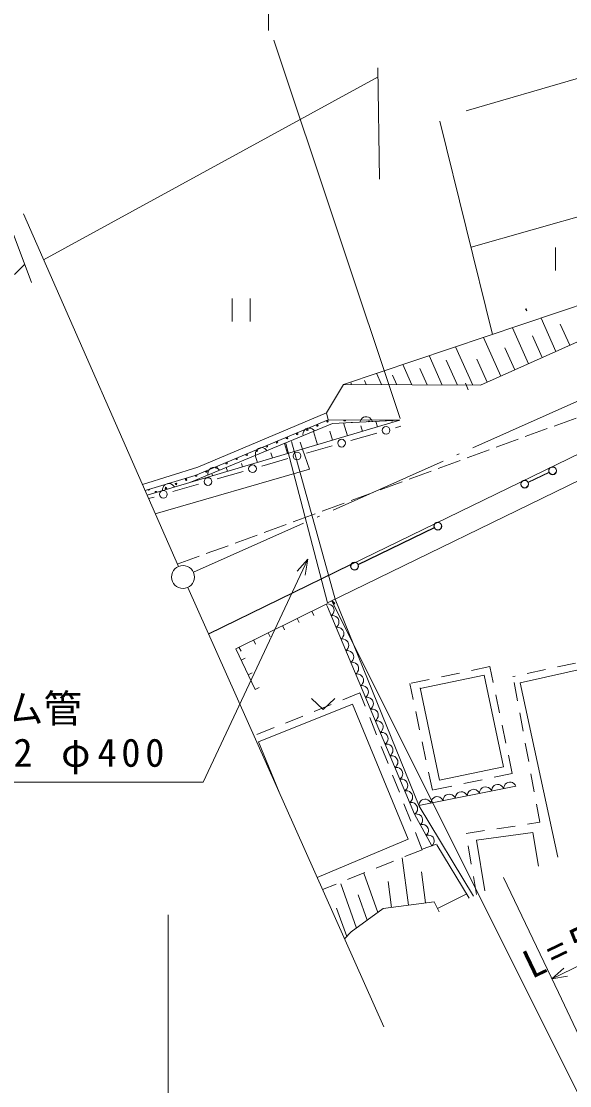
# Model space of a CAD drawing. Units: millimetres, scale not verified. Extents: x 40000 to 680000, y 20000 to 380000.
# Drawn here: x 272687 to 308199, y 241288 to 310166 of the extents above; entities that cross this region are included whole.
import ezdxf
from ezdxf.enums import TextEntityAlignment as Align

# ---------------------------------------------------------------- set-up
doc = ezdxf.new("R2010")
doc.units = ezdxf.units.MM
doc.header["$LTSCALE"] = 1000
for name, pattern in [('USER3', [2, 1.2, -0.8]), ('USER4', [2, 1.5, -0.5]), ('USER5', [9.899999, 7.790164, -0.97377, 0.162295, -0.97377])]:
    doc.linetypes.add(name, pattern=pattern)
for name, color, linetype, lineweight in [('S-BGD', 7, 'Continuous', 13), ('S-BGD-EXST', 2, 'Continuous', 13), ('S-BGD-HTXT', 4, 'Continuous', 13), ('S-BMK', 1, 'Continuous', 13)]:
    doc.layers.add(name, color=color, linetype=linetype, lineweight=lineweight)
doc.styles.add('ＭＳ ゴシック', font='')
doc.styles.get('ＭＳ ゴシック').set_extended_font_data('MS Gothic')

msp = doc.modelspace()

# ---------------------------------------------------------------- linework, layer by layer
at = {"layer": 'S-BGD'}
for p, q in [((288693, 314284), (288693, 309578)), ((288693, 314284), (288693, 309578)), ((301492, 304379), (308762, 306482)), ((303202, 289908), (299794, 303699)), ((301809, 295544), (310760, 298089)), ((307273, 295536), (307273, 294036)), ((272238, 293786), (272909, 294443)), ((286350, 292237), (286350, 290737)), ((287501, 290737), (287501, 292237)), ((293549, 286670), (311615, 292730)), ((302411, 286612), (313985, 291788)), ((307308, 288802), (306342, 290961)), ((305527, 288006), (304484, 290338)), ((308198, 289200), (307587, 290566)), ((303747, 287209), (302626, 289715)), ((306417, 288404), (305783, 289822)), ((301919, 286615), (300806, 289104)), ((304637, 287608), (304002, 289028)), ((297980, 286641), (297391, 287959)), ((299949, 286628), (299098, 288531)), ((300934, 286622), (300208, 288247)), ((302856, 286811), (302186, 288310)), ((296011, 286654), (295684, 287386)), ((296996, 286647), (296719, 287266)), ((298965, 286635), (298487, 287704)), ((292460, 284825), (293549, 286670)), ((302411, 286612), (293549, 286670)), ((294042, 286667), (294042, 286768)), ((295026, 286660), (294911, 286917)), ((301626, 286319), (301441, 286741)), ((294008, 275003), (316857, 286100)), ((284129, 281303), (292460, 284825)), ((292549, 284380), (292460, 284825)), ((292524, 272535), (317538, 284707)), ((294690, 284398), (294762, 284490)), ((294762, 284490), (294847, 284542)), ((294847, 284542), (294940, 284574)), ((294940, 284574), (295064, 284580)), ((295064, 284580), (295159, 284557)), ((295159, 284557), (295249, 284513)), ((295249, 284513), (295331, 284429)), ((297198, 284347), (280829, 279510)), ((283609, 280331), (292837, 284140)), ((283936, 280771), (292549, 284380)), ((291038, 283729), (291114, 283790)), ((291114, 283790), (291229, 283838)), ((291229, 283838), (291327, 283848)), ((291327, 283848), (291426, 283837)), ((291426, 283837), (291532, 283785)), ((291532, 283785), (291606, 283732)), ((297198, 284347), (292549, 284380)), ((297198, 284347), (292837, 284140)), ((293801, 283343), (293555, 284174)), ((294618, 284225), (294646, 284318)), ((294646, 284318), (294690, 284398)), ((294772, 283630), (294666, 283986)), ((295331, 284429), (295383, 284353)), ((295383, 284353), (295417, 284262)), ((295742, 283917), (295637, 284273)), ((296713, 284203), (296692, 284275)), ((296916, 283868), (297272, 283970)), ((290924, 283450), (290938, 283540)), ((290929, 283353), (290924, 283450)), ((290938, 283540), (290975, 283651)), ((290975, 283651), (291038, 283729)), ((291860, 282769), (291605, 283632)), ((291606, 283732), (291669, 283658)), ((292830, 283056), (292659, 283634)), ((294032, 283040), (295704, 283520)), ((287899, 282381), (287962, 282459)), ((287962, 282459), (288038, 282521)), ((288038, 282521), (288153, 282568)), ((288153, 282568), (288251, 282578)), ((288251, 282578), (288350, 282567)), ((288350, 282567), (288456, 282516)), ((288456, 282516), (288530, 282462)), ((288530, 282462), (288593, 282388)), ((289918, 282196), (289724, 282855)), ((292524, 272535), (289813, 282835)), ((290187, 282976), (293004, 272769)), ((290889, 282483), (290754, 282939)), ((291358, 281176), (290896, 282485)), ((291148, 282213), (292821, 282693)), ((287977, 281622), (287842, 282079)), ((287848, 282180), (287863, 282271)), ((287853, 282083), (287848, 282180)), ((287863, 282271), (287899, 282381)), ((288265, 281385), (289937, 281865)), ((288948, 281909), (288849, 282244)), ((284129, 281303), (280526, 280198)), ((281365, 278291), (291358, 281176)), ((284787, 281001), (284823, 281112)), ((284823, 281112), (284886, 281190)), ((284886, 281190), (284962, 281251)), ((284962, 281251), (285077, 281299)), ((285077, 281299), (285175, 281309)), ((285175, 281309), (285274, 281298)), ((285274, 281298), (285380, 281246)), ((285380, 281246), (285454, 281192)), ((285381, 280557), (287054, 281037)), ((285454, 281192), (285517, 281119)), ((286036, 281048), (285961, 281302)), ((287006, 281335), (286943, 281548)), ((283936, 280771), (280699, 279805)), ((284094, 280475), (284080, 280526)), ((284772, 280911), (284787, 281001)), ((284777, 280814), (284772, 280911)), ((285065, 280762), (285038, 280853)), ((306859, 280986), (305501, 280336)), ((306870, 280965), (305512, 280315)), ((281835, 279807), (281840, 279905)), ((281840, 279905), (281864, 279993)), ((281864, 279993), (281912, 280099)), ((281912, 280099), (281983, 280170)), ((281983, 280170), (282065, 280223)), ((282065, 280223), (282184, 280258)), ((282184, 280258), (282282, 280258)), ((282282, 280258), (282380, 280237)), ((282380, 280237), (282480, 280175)), ((282480, 280175), (282548, 280114)), ((282498, 279730), (284170, 280210)), ((282548, 280114), (282603, 280034)), ((280930, 279280), (281287, 279382)), ((299428, 277402), (294487, 275024)), ((299439, 277380), (294499, 275003)), ((293996, 275025), (284800, 270529)), ((294008, 275003), (284813, 270506)), ((298449, 259384), (293004, 272769)), ((292431, 272459), (286569, 269562)), ((292531, 272466), (292431, 272459)), ((292431, 272459), (292564, 272190)), ((298150, 258856), (292507, 272279)), ((292623, 272453), (292531, 272466)), ((292737, 272414), (292623, 272453)), ((292817, 272350), (292737, 272414)), ((292883, 272274), (292817, 272350)), ((292932, 272156), (292883, 272274)), ((292941, 272056), (292932, 272156)), ((290548, 271529), (290681, 271260)), ((291490, 271994), (291623, 271725)), ((292749, 271704), (292824, 271769)), ((292849, 271710), (292749, 271704)), ((292824, 271769), (292879, 271845)), ((292941, 271697), (292849, 271710)), ((292879, 271845), (292931, 271953)), ((292931, 271953), (292941, 272056)), ((293055, 271659), (292941, 271697)), ((293135, 271595), (293055, 271659)), ((293201, 271518), (293135, 271595)), ((293250, 271401), (293201, 271518)), ((293259, 271300), (293250, 271401)), ((289607, 271063), (289740, 270795)), ((293067, 270948), (293142, 271013)), ((293166, 270954), (293067, 270948)), ((293142, 271013), (293196, 271089)), ((293258, 270942), (293166, 270954)), ((293196, 271089), (293249, 271198)), ((293249, 271198), (293259, 271300)), ((293373, 270903), (293258, 270942)), ((293453, 270839), (293373, 270903)), ((293518, 270762), (293453, 270839)), ((293568, 270645), (293518, 270762)), ((287724, 270133), (287857, 269864)), ((288665, 270598), (288798, 270329)), ((293385, 270192), (293460, 270257)), ((293484, 270198), (293385, 270192)), ((293460, 270257), (293514, 270333)), ((293576, 270186), (293484, 270198)), ((293514, 270333), (293566, 270442)), ((293566, 270442), (293577, 270544)), ((293577, 270544), (293568, 270645)), ((293690, 270147), (293576, 270186)), ((293770, 270083), (293690, 270147)), ((293836, 270006), (293770, 270083)), ((293885, 269889), (293836, 270006)), ((286569, 269562), (287829, 266936)), ((286782, 269667), (286915, 269399)), ((293702, 269436), (293777, 269501)), ((293802, 269443), (293702, 269436)), ((293777, 269501), (293832, 269578)), ((293894, 269430), (293802, 269443)), ((293832, 269578), (293884, 269686)), ((293884, 269686), (293894, 269788)), ((293894, 269788), (293885, 269889)), ((294008, 269391), (293894, 269430)), ((294088, 269327), (294008, 269391)), ((294154, 269250), (294088, 269327)), ((286921, 268829), (287191, 268959)), ((294020, 268681), (294095, 268745)), ((294120, 268687), (294020, 268681)), ((294095, 268745), (294150, 268822)), ((294211, 268674), (294120, 268687)), ((294150, 268822), (294202, 268930)), ((294203, 269133), (294154, 269250)), ((294202, 268930), (294212, 269033)), ((294212, 269033), (294203, 269133)), ((294326, 268636), (294211, 268674)), ((294406, 268572), (294326, 268636)), ((304989, 267368), (312110, 268934)), ((287375, 267883), (287646, 268012)), ((294338, 267925), (294413, 267990)), ((294472, 268495), (294406, 268572)), ((294413, 267990), (294467, 268066)), ((294467, 268066), (294519, 268175)), ((294521, 268378), (294472, 268495)), ((294519, 268175), (294530, 268277)), ((294530, 268277), (294521, 268378)), ((294437, 267931), (294338, 267925)), ((294529, 267919), (294437, 267931)), ((294643, 267880), (294529, 267919)), ((294724, 267816), (294643, 267880)), ((294789, 267739), (294724, 267816)), ((294730, 267234), (294785, 267310)), ((294785, 267310), (294837, 267419)), ((294838, 267622), (294789, 267739)), ((294837, 267419), (294847, 267521)), ((294847, 267521), (294838, 267622)), ((298516, 266985), (302668, 267860)), ((302668, 267860), (303917, 261932)), ((307432, 256079), (304989, 267368)), ((287829, 266936), (288100, 267065)), ((294655, 267169), (294730, 267234)), ((294755, 267175), (294655, 267169)), ((294847, 267163), (294755, 267175)), ((294961, 267124), (294847, 267163)), ((295041, 267060), (294961, 267124)), ((295107, 266983), (295041, 267060)), ((295103, 266555), (295155, 266663)), ((295156, 266866), (295107, 266983)), ((295155, 266663), (295165, 266765)), ((295165, 266765), (295156, 266866)), ((299765, 261057), (298506, 267034)), ((288051, 263547), (294138, 265980)), ((291483, 266334), (292233, 265626)), ((292233, 265626), (292983, 266334)), ((297734, 257244), (294138, 265980)), ((294973, 266413), (295048, 266478)), ((295073, 266420), (294973, 266413)), ((295048, 266478), (295103, 266555)), ((295165, 266407), (295073, 266420)), ((295279, 266368), (295165, 266407)), ((295359, 266304), (295279, 266368)), ((295425, 266227), (295359, 266304)), ((295420, 265799), (295472, 265907)), ((295474, 266110), (295425, 266227)), ((295472, 265907), (295483, 266010)), ((295483, 266010), (295474, 266110)), ((295291, 265658), (295366, 265722)), ((295390, 265664), (295291, 265658)), ((295366, 265722), (295420, 265799)), ((295482, 265651), (295390, 265664)), ((295596, 265613), (295482, 265651)), ((295677, 265549), (295596, 265613)), ((295742, 265472), (295677, 265549)), ((295792, 265355), (295742, 265472)), ((295790, 265152), (295801, 265254)), ((295801, 265254), (295792, 265355)), ((295608, 264902), (295683, 264967)), ((295708, 264908), (295608, 264902)), ((295683, 264967), (295738, 265043)), ((295800, 264896), (295708, 264908)), ((295738, 265043), (295790, 265152)), ((295914, 264857), (295800, 264896)), ((295994, 264793), (295914, 264857)), ((296060, 264716), (295994, 264793)), ((296109, 264599), (296060, 264716)), ((296108, 264396), (296118, 264498)), ((296118, 264498), (296109, 264599)), ((295926, 264146), (296001, 264211)), ((296026, 264152), (295926, 264146)), ((296001, 264211), (296056, 264287)), ((296118, 264140), (296026, 264152)), ((296056, 264287), (296108, 264396)), ((296232, 264101), (296118, 264140)), ((296312, 264037), (296232, 264101)), ((296378, 263960), (296312, 264037)), ((296427, 263843), (296378, 263960)), ((296436, 263742), (296427, 263843)), ((288051, 263547), (289379, 260285)), ((296244, 263390), (296319, 263455)), ((296343, 263397), (296244, 263390)), ((296319, 263455), (296373, 263531)), ((296435, 263384), (296343, 263397)), ((296373, 263531), (296425, 263640)), ((296425, 263640), (296436, 263742)), ((296549, 263345), (296435, 263384)), ((296630, 263281), (296549, 263345)), ((296695, 263204), (296630, 263281)), ((296745, 263087), (296695, 263204)), ((296561, 262634), (296636, 262699)), ((296661, 262641), (296561, 262634)), ((296636, 262699), (296691, 262776)), ((296753, 262628), (296661, 262641)), ((296691, 262776), (296743, 262884)), ((296743, 262884), (296754, 262987)), ((296754, 262987), (296745, 263087)), ((296867, 262590), (296753, 262628)), ((296947, 262525), (296867, 262590)), ((297013, 262449), (296947, 262525)), ((297062, 262331), (297013, 262449)), ((296879, 261879), (296954, 261944)), ((296979, 261885), (296879, 261879)), ((296954, 261944), (297009, 262020)), ((297071, 261873), (296979, 261885)), ((297009, 262020), (297061, 262129)), ((297061, 262129), (297071, 262231)), ((297071, 262231), (297062, 262331)), ((297185, 261834), (297071, 261873)), ((297265, 261770), (297185, 261834)), ((297331, 261693), (297265, 261770)), ((303917, 261932), (299766, 261057)), ((297197, 261123), (297272, 261188)), ((297296, 261129), (297197, 261123)), ((297272, 261188), (297326, 261264)), ((297388, 261117), (297296, 261129)), ((297326, 261264), (297379, 261373)), ((297380, 261576), (297331, 261693)), ((297379, 261373), (297389, 261475)), ((297389, 261475), (297380, 261576)), ((297502, 261078), (297388, 261117)), ((297583, 261014), (297502, 261078)), ((297514, 260367), (297589, 260432)), ((297614, 260373), (297514, 260367)), ((297648, 260937), (297583, 261014)), ((297589, 260432), (297644, 260508)), ((297706, 260361), (297614, 260373)), ((297644, 260508), (297696, 260617)), ((297698, 260820), (297648, 260937)), ((297696, 260617), (297707, 260719)), ((297707, 260719), (297698, 260820)), ((297820, 260322), (297706, 260361)), ((298429, 259417), (304706, 260677)), ((301747, 260395), (301670, 260331)), ((301833, 260443), (301747, 260395)), ((301955, 260468), (301833, 260443)), ((302053, 260457), (301955, 260468)), ((302148, 260427), (302053, 260457)), ((302242, 260356), (302148, 260427)), ((302395, 260387), (302365, 260301)), ((302454, 260488), (302395, 260387)), ((302531, 260553), (302454, 260488)), ((302618, 260601), (302531, 260553)), ((302739, 260625), (302618, 260601)), ((302837, 260614), (302739, 260625)), ((302933, 260584), (302837, 260614)), ((303027, 260513), (302933, 260584)), ((303089, 260446), (303027, 260513)), ((303137, 260362), (303089, 260446)), ((303150, 260458), (303137, 260362)), ((303180, 260544), (303150, 260458)), ((303239, 260646), (303180, 260544)), ((303316, 260710), (303239, 260646)), ((303402, 260758), (303316, 260710)), ((303524, 260782), (303402, 260758)), ((303622, 260771), (303524, 260782)), ((303718, 260742), (303622, 260771)), ((303812, 260671), (303718, 260742)), ((303874, 260604), (303812, 260671)), ((303922, 260519), (303874, 260604)), ((303935, 260616), (303922, 260519)), ((303965, 260701), (303935, 260616)), ((304024, 260803), (303965, 260701)), ((304101, 260867), (304024, 260803)), ((304187, 260915), (304101, 260867)), ((304309, 260940), (304187, 260915)), ((304407, 260929), (304309, 260940)), ((304503, 260899), (304407, 260929)), ((304596, 260828), (304503, 260899)), ((304659, 260761), (304596, 260828)), ((304706, 260677), (304659, 260761)), ((297900, 260258), (297820, 260322)), ((297832, 259611), (297907, 259676)), ((297966, 260181), (297900, 260258)), ((297907, 259676), (297962, 259753)), ((297962, 259753), (298014, 259861)), ((298015, 260064), (297966, 260181)), ((298014, 259861), (298024, 259963)), ((298024, 259963), (298015, 260064)), ((298531, 259701), (298472, 259600)), ((298608, 259766), (298531, 259701)), ((298694, 259814), (298608, 259766)), ((298816, 259838), (298694, 259814)), ((298914, 259827), (298816, 259838)), ((299010, 259797), (298914, 259827)), ((299103, 259726), (299010, 259797)), ((299166, 259659), (299103, 259726)), ((299227, 259671), (299213, 259575)), ((299256, 259757), (299227, 259671)), ((299316, 259859), (299256, 259757)), ((299393, 259923), (299316, 259859)), ((299479, 259971), (299393, 259923)), ((299600, 259995), (299479, 259971)), ((299699, 259984), (299600, 259995)), ((299794, 259955), (299699, 259984)), ((299888, 259884), (299794, 259955)), ((299951, 259817), (299888, 259884)), ((299998, 259732), (299951, 259817)), ((300011, 259829), (299998, 259732)), ((300041, 259914), (300011, 259829)), ((300100, 260016), (300041, 259914)), ((300177, 260080), (300100, 260016)), ((300264, 260128), (300177, 260080)), ((300385, 260153), (300264, 260128)), ((300483, 260142), (300385, 260153)), ((300579, 260112), (300483, 260142)), ((300673, 260041), (300579, 260112)), ((300735, 259974), (300673, 260041)), ((300783, 259890), (300735, 259974)), ((300796, 259986), (300783, 259890)), ((300826, 260072), (300796, 259986)), ((300885, 260173), (300826, 260072)), ((300962, 260238), (300885, 260173)), ((301048, 260286), (300962, 260238)), ((301170, 260310), (301048, 260286)), ((301268, 260299), (301170, 260310)), ((301364, 260269), (301268, 260299)), ((301458, 260198), (301364, 260269)), ((301520, 260131), (301458, 260198)), ((301568, 260047), (301520, 260131)), ((301581, 260144), (301568, 260047)), ((301611, 260229), (301581, 260144)), ((301670, 260331), (301611, 260229)), ((302305, 260289), (302242, 260356)), ((302352, 260204), (302305, 260289)), ((302365, 260301), (302352, 260204)), ((297932, 259618), (297832, 259611)), ((298024, 259605), (297932, 259618)), ((298138, 259567), (298024, 259605)), ((298218, 259502), (298138, 259567)), ((298284, 259426), (298218, 259502)), ((298225, 258921), (298279, 258997)), ((298279, 258997), (298332, 259105)), ((298333, 259308), (298284, 259426)), ((298332, 259105), (298342, 259208)), ((298342, 259208), (298333, 259308)), ((298442, 259514), (298429, 259417)), ((298472, 259600), (298442, 259514)), ((301972, 253559), (298449, 259384)), ((299213, 259575), (299166, 259659)), ((298150, 258856), (298225, 258921)), ((298243, 258872), (298150, 258856)), ((299278, 256812), (298150, 258856)), ((298331, 258869), (298243, 258872)), ((298443, 258844), (298331, 258869)), ((298525, 258792), (298443, 258844)), ((298595, 258726), (298525, 258792)), ((298590, 258243), (298634, 258321)), ((298653, 258620), (298595, 258726)), ((298634, 258321), (298672, 258429)), ((298672, 258526), (298653, 258620)), ((298672, 258429), (298672, 258526)), ((298526, 258175), (298590, 258243)), ((298619, 258191), (298526, 258175)), ((298707, 258188), (298619, 258191)), ((298819, 258163), (298707, 258188)), ((298901, 258111), (298819, 258163)), ((298971, 258045), (298901, 258111)), ((298966, 257562), (299010, 257640)), ((299029, 257939), (298971, 258045)), ((299010, 257640), (299048, 257748)), ((299048, 257845), (299029, 257939)), ((299048, 257748), (299048, 257845)), ((302160, 257177), (305809, 257679)), ((305809, 257679), (306187, 255504)), ((291843, 254769), (297734, 257244)), ((298902, 257494), (298966, 257562)), ((298996, 257510), (298902, 257494)), ((299084, 257507), (298996, 257510)), ((299195, 257482), (299084, 257507)), ((299277, 257430), (299195, 257482)), ((299347, 257364), (299277, 257430)), ((299343, 256881), (299386, 256959)), ((299405, 257258), (299347, 257364)), ((299386, 256959), (299425, 257067)), ((299424, 257164), (299405, 257258)), ((299425, 257067), (299424, 257164)), ((302704, 253897), (302160, 257177)), ((298636, 256585), (299569, 256915)), ((299278, 256812), (299343, 256881)), ((301695, 253431), (299594, 256874)), ((297768, 252974), (297359, 256043)), ((295772, 252501), (294862, 255049)), ((298870, 253120), (298602, 255128)), ((294400, 251491), (293378, 254354)), ((296666, 252827), (296443, 254502)), ((295086, 251996), (294503, 253629)), ((299632, 252764), (301531, 253699)), ((299421, 253194), (296115, 252753)), ((299747, 252531), (299421, 253194)), ((293763, 250935), (293106, 252773)), ((294058, 251239), (296115, 252753)), ((293621, 250789), (294058, 251239))]:
    msp.add_line(p, q, dxfattribs=at)
at = {"layer": 'S-BGD', "linetype": 'USER4'}
msp.add_line((282790, 275029), (377090, 309596), dxfattribs=at)
at = {"layer": 'S-BGD', "linetype": 'USER3'}
for p, q in [((310532, 269063), (304525, 267759)), ((303022, 268405), (297849, 267315)), ((304477, 261498), (303022, 268405)), ((299303, 260408), (297849, 267315)), ((306269, 258333), (304525, 267759)), ((294617, 266705), (287749, 263933)), ((298647, 256556), (294617, 266705)), ((304477, 261498), (299303, 260408)), ((301501, 257617), (306269, 258333)), ((302173, 253652), (301505, 257459)), ((298647, 256556), (292192, 253987))]:
    msp.add_line(p, q, dxfattribs=at)
at = {"layer": 'S-BGD'}
for centre, radius in [((291203, 283736), 49.8), ((291857, 284006), 49.8), ((292511, 284276), 49.8), ((296310, 283694), 249), ((289896, 283197), 49.8), ((290550, 283466), 49.8), ((293426, 282867), 249), ((287935, 282387), 49.8), ((288589, 282657), 49.8), ((289243, 282927), 49.8), ((287282, 282118), 49.8), ((290543, 282039), 249), ((287659, 281211), 249), ((307085, 281094), 249), ((307095, 281073), 249), ((283360, 280499), 49.8), ((284776, 280384), 249), ((305276, 280228), 249), ((305286, 280207), 249), ((281892, 279556), 249), ((282053, 279959), 49.8), ((282706, 280229), 49.8), ((299653, 277510), 249), ((299664, 277489), 249), ((294262, 274916), 249), ((294274, 274894), 249)]:
    msp.add_circle(centre, radius, dxfattribs=at)
for centre, start, end in [((293626, 284354), 157.81137, 21.37982), ((294088, 284162), 51.84256, 133.58737), ((295203, 284240), 17.48538, 167.94458), ((296318, 284317), 133.78027, 196.97224), ((296318, 284317), 348.4577, 45.41092), ((286628, 281848), 132.25385, 93.21274), ((284667, 281038), 157.06918, 68.39743), ((285321, 281308), 150.45322, 75.01337), ((285974, 281578), 142.64828, 82.8183), ((284014, 280769), 162.97876, 62.48782), ((280937, 279882), 202.05084, 11.15536), ((281399, 279690), 3.89478, 209.03076)]:
    msp.add_arc(centre, 49.8, start, end, dxfattribs=at)
at = {"layer": 'S-BGD-EXST'}
for centre, start, end in [((304072, 290761), 26.53397, 32.20645), ((306813, 291989), 196.13423, 201.73787)]:
    msp.add_arc(centre, 1503, start, end, dxfattribs=at)
at = {"layer": 'S-BGD-HTXT'}
for p, q in [((263994, 318091), (273354, 293262)), ((297218, 284454), (289035, 308938)), ((297218, 284454), (289035, 308938)), ((274136, 294738), (295790, 306564)), ((274136, 294738), (295790, 306564)), ((295781, 307165), (295882, 299947)), ((295781, 307165), (295882, 299947)), ((282857, 274891), (272834, 297700)), ((282857, 274891), (272834, 297700)), ((291245, 275359), (284465, 260928)), ((290560, 274576), (291245, 275359)), ((291245, 275359), (291078, 274332)), ((283464, 273520), (296161, 245089)), ((283464, 273520), (296161, 245089)), ((292786, 272662), (292898, 272431)), ((292994, 272511), (292786, 272662)), ((292786, 272662), (310037, 238214)), ((292802, 272643), (292983, 272510)), ((292901, 272442), (292803, 272642)), ((292819, 272623), (292970, 272511)), ((292903, 272455), (292819, 272623)), ((292835, 272604), (292957, 272512)), ((292904, 272468), (292835, 272604)), ((292851, 272584), (292943, 272513)), ((292905, 272481), (292851, 272584)), ((292867, 272565), (292930, 272514)), ((292906, 272494), (292867, 272565)), ((292912, 272512), (292884, 272546)), ((292884, 272546), (292917, 272516)), ((292907, 272508), (292884, 272546)), ((292898, 272431), (292994, 272511)), ((292983, 272510), (292901, 272442)), ((292970, 272511), (292903, 272455)), ((292957, 272512), (292904, 272468)), ((292943, 272513), (292905, 272481)), ((292930, 272514), (292906, 272494)), ((292917, 272516), (292907, 272508)), ((284465, 260928), (264444, 260928)), ((303904, 254754), (307464, 247311)), ((282204, 252352), (282204, 230732)), ((282204, 252352), (282204, 230732)), ((307032, 248213), (312429, 250794)), ((307032, 248213), (307811, 248902)), ((308058, 248385), (307032, 248213)), ((307464, 247311), (309378, 243308))]:
    msp.add_line(p, q, dxfattribs=at)
at = {"layer": 'S-BMK', "linetype": 'USER5'}
msp.add_line((283844, 274510), (360790, 308800), dxfattribs=at)
at = {"layer": 'S-BMK'}
msp.add_circle((283159, 274204), 746, dxfattribs=at)

# ---------------------------------------------------------------- texts
at = {"layer": 'S-BGD-HTXT', "style": 'ＭＳ ゴシック'}
msp.add_text('ヒューム管', height=1833, dxfattribs=at).set_placement((264123, 264232), align=Align.BOTTOM_LEFT)
at = {"layer": 'S-BGD-HTXT', "insert": (264444, 261428), "char_height": 1833, "attachment_point": 7, "style": 'ＭＳ ゴシック'}
msp.add_mtext('\\T1.24;L=10.2\\~φ400', dxfattribs=at)
at = {"layer": 'S-BGD-HTXT', "insert": (305746, 248152), "char_height": 1833, "attachment_point": 7, "rotation": 25.6, "style": 'ＭＳ ゴシック'}
msp.add_mtext('\\T1.32;L=5.0', dxfattribs=at)

doc.saveas('drawing.dxf')
